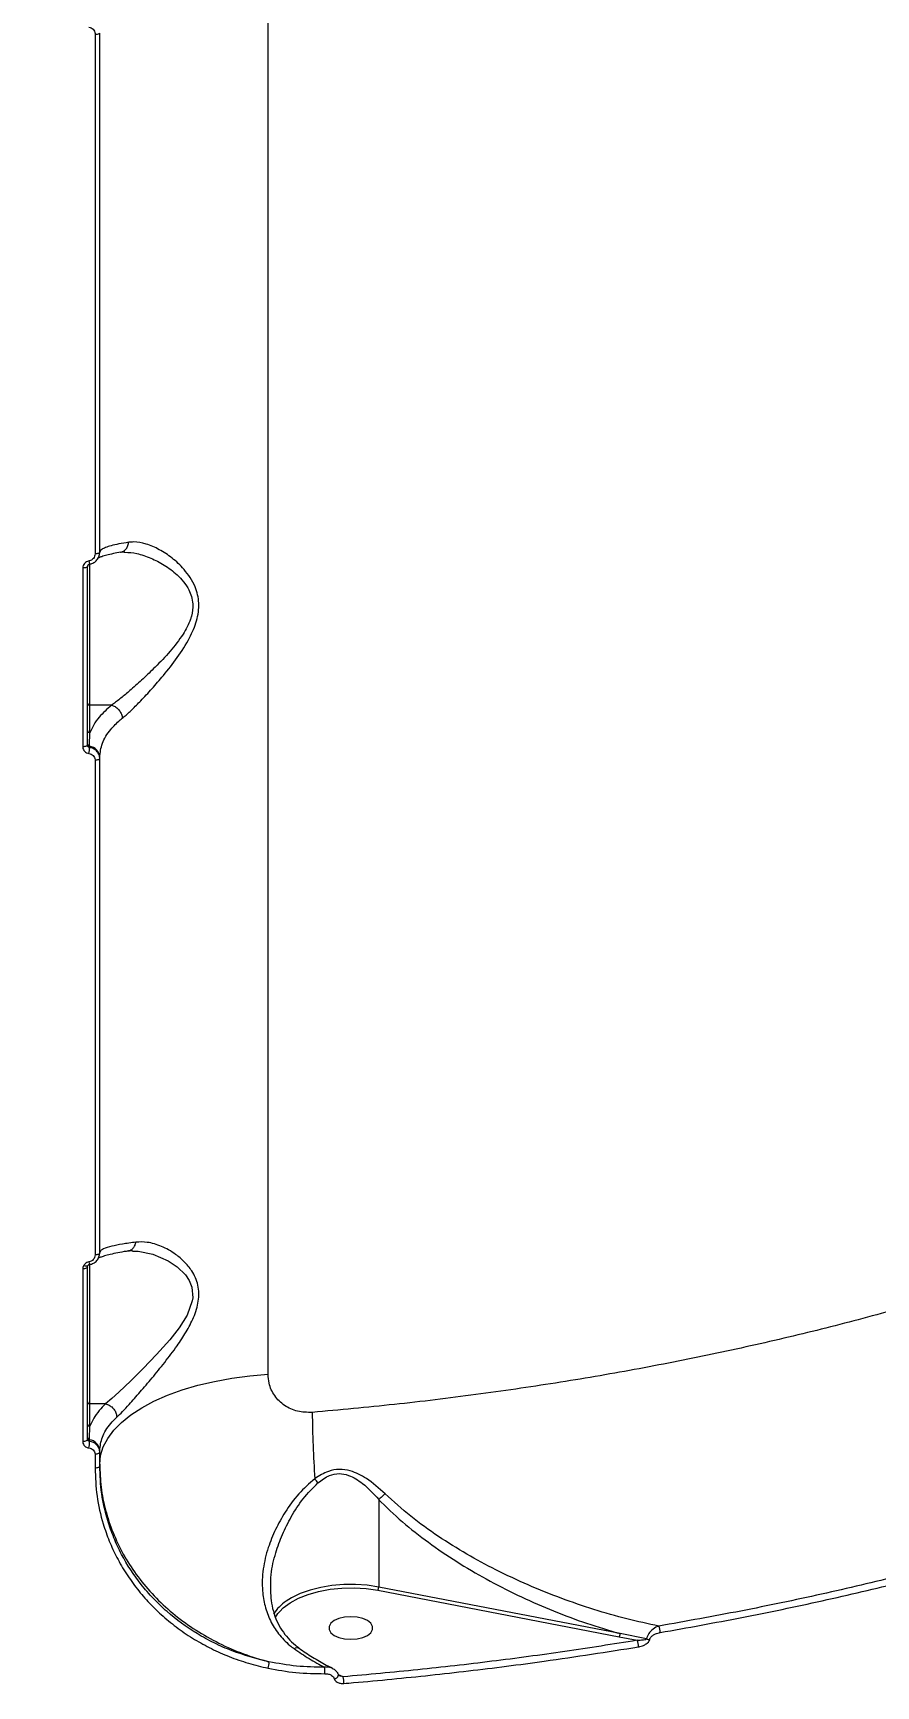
# Model space of a CAD drawing. Header units: millimetres. Extents: x -6901 to 7060, y -7557 to 6158.
# Drawn here: x 1960.5 to 2133.2, y -1751.7 to -1412.7 of the extents above; entities that cross this region are included whole.
import ezdxf

# ---------------------------------------------------------------- set-up
doc = ezdxf.new("R2010")
doc.units = ezdxf.units.MM
for name, color, linetype in [('DIKOM_ОБЪЕКТ', 7, 'Continuous'), ('DIKOM_РАЗМЕР_ЗОНА', 7, 'Continuous'), ('DIKOM_РАЗМЕР_ОБЪЕКТА', 7, 'Continuous')]:
    doc.layers.add(name, color=color, linetype=linetype)
doc.styles.add('style1', font='arial.ttf', dxfattribs={"width": 0.8})
doc.dimstyles.new('1-50', dxfattribs={"dimtxt": 300, "dimasz": 200, "dimexe": 100, "dimexo": 0, "dimgap": 100, "dimtad": 1, "dimtxsty": 'style1', "dimcen": 200, "dimclrd": 7, "dimclre": 7, "dimclrt": 7, "dimadec": 1, "dimazin": 2, "dimtfac": 1, "dimtmove": 0, "dimatfit": 2, "dimfxl": 0, "dimlwd": 25, "dimlwe": 18, "dimarcsym": 0})

# ---------------------------------------------------------------- blocks, each defined once
blk = doc.blocks.new('*D1')
at = {"layer": 'Defpoints', "color": 0, "transparency": 16777216}
for p in [(-4076.66, -462.32), (4983.51, -3127.59), (4983.51, -6854.07)]:
    blk.add_point(p, dxfattribs=at)
at = {"layer": 'DIKOM_РАЗМЕР_ОБЪЕКТА', "color": 7, "lineweight": 18, "transparency": 16777216}
for p, q in [((-4076.66, -462.32), (-4076.66, -6954.07)), ((4983.51, -3127.59), (4983.51, -6954.07))]:
    blk.add_line(p, q, dxfattribs=at)
at = {"layer": 'DIKOM_РАЗМЕР_ОБЪЕКТА', "color": 7, "lineweight": 25, "transparency": 16777216}
blk.add_line((-3876.66, -6854.07), (4783.51, -6854.07), dxfattribs=at)
at = {"layer": 'DIKOM_РАЗМЕР_ОБЪЕКТА', "color": 7, "transparency": 16777216}
for points in [[(-3876.66, -6820.74), (-3876.66, -6887.4), (-4076.66, -6854.07)], [(4783.51, -6820.74), (4783.51, -6887.4), (4983.51, -6854.07)]]:
    blk.add_solid(points, dxfattribs=at)
at = {"layer": 'DIKOM_РАЗМЕР_ОБЪЕКТА', "color": 7, "transparency": 16777216, "insert": (453.43, -6600.9), "char_height": 300, "attachment_point": 5, "style": 'style1'}
blk.add_mtext('9050', dxfattribs=at)
blk = doc.blocks.new('*D2')
at = {"layer": 'Defpoints', "color": 0, "transparency": 16777216}
for p in [(-1102.73, 4151.17), (-5819.23, -4492.42), (4721.24, -4492.42)]:
    blk.add_point(p, dxfattribs=at)
at = {"layer": 'DIKOM_РАЗМЕР_ОБЪЕКТА', "color": 7, "lineweight": 18, "transparency": 16777216}
for p, q in [((-1102.73, 4151.17), (-5919.23, 4151.17)), ((4721.24, -4492.42), (-5919.23, -4492.42))]:
    blk.add_line(p, q, dxfattribs=at)
at = {"layer": 'DIKOM_РАЗМЕР_ОБЪЕКТА', "color": 7, "lineweight": 25, "transparency": 16777216}
blk.add_line((-5819.23, 3951.17), (-5819.23, -4292.42), dxfattribs=at)
at = {"layer": 'DIKOM_РАЗМЕР_ОБЪЕКТА', "color": 7, "transparency": 16777216}
for points in [[(-5852.56, 3951.17), (-5785.89, 3951.17), (-5819.23, 4151.17)], [(-5852.56, -4292.42), (-5785.89, -4292.42), (-5819.23, -4492.42)]]:
    blk.add_solid(points, dxfattribs=at)
at = {"layer": 'DIKOM_РАЗМЕР_ОБЪЕКТА', "color": 7, "transparency": 16777216, "insert": (-6072.4, -170.63), "char_height": 300, "attachment_point": 5, "rotation": 90, "style": 'style1'}
blk.add_mtext('8650', dxfattribs=at)
blk = doc.blocks.new('*D3')
at = {"layer": 'Defpoints', "color": 0, "transparency": 16777216}
for p in [(-1553.27, 6158.28), (-6450.85, -6312.94), (5659.92, -6312.94)]:
    blk.add_point(p, dxfattribs=at)
at = {"layer": 'DIKOM_РАЗМЕР_ЗОНА', "color": 7, "lineweight": 18, "transparency": 16777216}
for p, q in [((-1553.27, 6158.28), (-6550.85, 6158.28)), ((5659.92, -6312.94), (-6550.85, -6312.94))]:
    blk.add_line(p, q, dxfattribs=at)
at = {"layer": 'DIKOM_РАЗМЕР_ЗОНА', "color": 7, "lineweight": 25, "transparency": 16777216}
blk.add_line((-6450.85, 5958.28), (-6450.85, -6112.94), dxfattribs=at)
at = {"layer": 'DIKOM_РАЗМЕР_ЗОНА', "color": 7, "transparency": 16777216}
for points in [[(-6484.18, 5958.28), (-6417.52, 5958.28), (-6450.85, 6158.28)], [(-6484.18, -6112.94), (-6417.52, -6112.94), (-6450.85, -6312.94)]]:
    blk.add_solid(points, dxfattribs=at)
at = {"layer": 'DIKOM_РАЗМЕР_ЗОНА', "color": 7, "transparency": 16777216, "insert": (-6704.02, -77.33), "char_height": 300, "attachment_point": 5, "rotation": 90, "style": 'style1'}
blk.add_mtext('12500', dxfattribs=at)
blk = doc.blocks.new('*D4')
at = {"layer": 'Defpoints', "color": 0, "transparency": 16777216}
for p in [(-5588.2, -1083.32), (7059.54, -2218.88), (7059.54, -7457.08)]:
    blk.add_point(p, dxfattribs=at)
at = {"layer": 'DIKOM_РАЗМЕР_ЗОНА', "color": 7, "lineweight": 18, "transparency": 16777216}
for p, q in [((-5588.2, -1083.32), (-5588.2, -7557.08)), ((7059.54, -2218.88), (7059.54, -7557.08))]:
    blk.add_line(p, q, dxfattribs=at)
at = {"layer": 'DIKOM_РАЗМЕР_ЗОНА', "color": 7, "lineweight": 25, "transparency": 16777216}
blk.add_line((-5388.2, -7457.08), (6859.54, -7457.08), dxfattribs=at)
at = {"layer": 'DIKOM_РАЗМЕР_ЗОНА', "color": 7, "transparency": 16777216}
for points in [[(-5388.2, -7423.74), (-5388.2, -7490.41), (-5588.2, -7457.08)], [(6859.54, -7423.74), (6859.54, -7490.41), (7059.54, -7457.08)]]:
    blk.add_solid(points, dxfattribs=at)
at = {"layer": 'DIKOM_РАЗМЕР_ЗОНА', "color": 7, "transparency": 16777216, "insert": (735.67, -7203.9), "char_height": 300, "attachment_point": 5, "style": 'style1'}
blk.add_mtext('12650', dxfattribs=at)

msp = doc.modelspace()

# ---------------------------------------------------------------- linework, layer by layer
at = {"layer": 'DIKOM_ОБЪЕКТ', "color": 7, "linetype": 'Continuous', "lineweight": 15}
for p, q in [((2008.684, -1687.754), (2008.684, -1209.096)), ((1973.222, -1412.959), (1973.222, -1519.55)), ((1974.182, -1519.239), (1974.182, -1412.736)), ((1972.099, -1521.662), (1972.098, -1521.668)), ((1972.182, -1550.58), (1972.182, -1521.556)), ((1979.199, -1519.173), (1979.357, -1519.191)), ((1970.716, -1522.437), (1970.716, -1559.104)), ((1971.682, -1558.76), (1971.682, -1522.124)), ((1972.182, -1556.212), (1972.182, -1550.58)), ((1976.587, -1550.58), (1972.182, -1550.58)), ((1972.099, -1559.24), (1972.099, -1558.992)), ((1973.222, -1561.852), (1973.222, -1663.316)), ((1974.182, -1561.507), (1974.182, -1561.228)), ((1974.182, -1662.886), (1974.182, -1561.507)), ((1970.716, -1666.16), (1970.716, -1701.6)), ((1971.682, -1701.139), (1971.682, -1665.728)), ((1972.099, -1665.288), (1972.096, -1665.294)), ((1972.182, -1693.866), (1972.182, -1665.215)), ((1972.182, -1698.437), (1972.182, -1693.866)), ((1975.378, -1693.866), (1972.182, -1693.866)), ((1972.099, -1701.538), (1972.099, -1701.21)), ((1973.222, -1704.187), (1973.222, -1707.022)), ((1974.182, -1703.724), (1974.182, -1703.446)), ((1974.182, -1706.556), (1974.182, -1703.724)), ((2031.349, -1713.451), (2031.349, -1731.404)), ((2009.226, -1732.157), (2009.239, -1731.729)), ((2031.173, -1732.073), (2080.646, -1741.64)), ((2080.822, -1740.97), (2031.349, -1731.404)), ((2080.646, -1741.64), (2084.305, -1742.339)), ((2086.225, -1742.06), (2080.822, -1740.97)), ((2024.057, -1749.826), (2023.12, -1749.424))]:
    msp.add_line(p, q, dxfattribs=at)
at = {"layer": 'DIKOM_ОБЪЕКТ', "color": 7, "linetype": 'Continuous', "lineweight": 15, "flags": 128}
for points in [[(1974.182, -1519.239), (1974.164, -1519.299), (1974.11, -1519.356), (1974.022, -1519.408), (1973.903, -1519.455), (1973.758, -1519.494), (1973.592, -1519.523), (1973.412, -1519.542), (1973.222, -1519.55)], [(1971.682, -1522.124), (1971.663, -1522.184), (1971.609, -1522.241), (1971.52, -1522.295), (1971.401, -1522.342), (1971.255, -1522.381), (1971.088, -1522.41), (1970.907, -1522.429), (1970.716, -1522.437)], [(1971.682, -1558.76), (1971.663, -1558.826), (1971.609, -1558.889), (1971.52, -1558.947), (1971.401, -1558.999), (1971.255, -1559.042), (1971.088, -1559.074), (1970.907, -1559.095), (1970.716, -1559.104)], [(1974.182, -1561.507), (1974.164, -1561.572), (1974.11, -1561.636), (1974.022, -1561.694), (1973.903, -1561.746), (1973.758, -1561.789), (1973.592, -1561.822), (1973.412, -1561.843), (1973.222, -1561.852)], [(1974.182, -1662.886), (1974.164, -1662.968), (1974.11, -1663.047), (1974.022, -1663.12), (1973.903, -1663.184), (1973.758, -1663.238), (1973.592, -1663.278), (1973.412, -1663.305), (1973.222, -1663.316)], [(1980.906, -1662.512), (1982.047, -1662.5), (1985.088, -1663.139), (1988.209, -1664.504), (1990.061, -1665.75), (1991.731, -1667.398), (1992.501, -1668.554), (1993.051, -1669.92), (1993.236, -1672.107), (1993.149, -1672.747), (1992.105, -1675.652), (1990.486, -1678.249), (1988.521, -1680.749), (1985.848, -1683.732), (1983.09, -1686.582), (1980.528, -1689.117), (1978.082, -1691.455), (1976.671, -1692.75), (1975.385, -1693.866), (1975.384, -1693.866), (1975.384, -1693.866)], [(1971.682, -1665.728), (1971.663, -1665.81), (1971.609, -1665.89), (1971.52, -1665.963), (1971.401, -1666.028), (1971.255, -1666.082), (1971.088, -1666.123), (1970.907, -1666.149), (1970.716, -1666.16)], [(1971.742, -1665.518), (1971.706, -1665.571), (1971.645, -1665.608), (1971.56, -1665.628), (1971.455, -1665.631), (1971.332, -1665.617), (1971.196, -1665.586), (1971.049, -1665.539), (1970.897, -1665.477)], [(1974.182, -1706.216), (1974.364, -1704.438), (1974.91, -1702.677), (1975.813, -1700.947), (1977.067, -1699.266), (1978.659, -1697.648), (1980.574, -1696.108), (1982.797, -1694.661), (1985.305, -1693.318), (1988.077, -1692.094), (1991.087, -1690.998), (1994.307, -1690.041), (1997.709, -1689.231), (2001.26, -1688.577), (2004.93, -1688.083), (2008.684, -1687.754)], [(1971.682, -1701.139), (1971.663, -1701.227), (1971.609, -1701.311), (1971.52, -1701.39), (1971.401, -1701.459), (1971.255, -1701.517), (1971.088, -1701.56), (1970.907, -1701.588), (1970.716, -1701.6)], [(1974.182, -1703.724), (1974.164, -1703.812), (1974.11, -1703.897), (1974.022, -1703.976), (1973.903, -1704.045), (1973.758, -1704.103), (1973.592, -1704.147), (1973.412, -1704.175), (1973.222, -1704.187)], [(1974.182, -1706.556), (1974.164, -1706.645), (1974.11, -1706.73), (1974.022, -1706.809), (1973.903, -1706.879), (1973.758, -1706.937), (1973.592, -1706.981), (1973.412, -1707.01), (1973.222, -1707.022)], [(2011.071, -1736.401), (2011.785, -1735.686), (2013.192, -1734.629), (2014.899, -1733.698), (2016.867, -1732.915), (2019.046, -1732.298), (2021.384, -1731.862), (2023.826, -1731.618), (2026.311, -1731.572), (2028.78, -1731.725), (2031.173, -1732.073)], [(2031.349, -1731.404), (2029.013, -1731.058), (2026.604, -1730.894), (2024.174, -1730.913), (2021.776, -1731.116), (2019.462, -1731.498), (2017.282, -1732.05), (2015.283, -1732.762), (2013.509, -1733.618), (2012.361, -1734.334)], [(2010.159, -1737.727), (2010.712, -1736.841), (2011.071, -1736.401)], [(2025.641, -1742.123), (2026.909, -1742.03), (2028.074, -1741.756), (2029.042, -1741.324), (2029.734, -1740.769), (2030.095, -1740.136), (2030.095, -1739.476), (2029.734, -1738.843), (2029.042, -1738.288), (2028.074, -1737.856), (2026.909, -1737.582), (2025.641, -1737.488), (2024.373, -1737.582), (2023.208, -1737.856), (2022.24, -1738.288), (2021.548, -1738.843), (2021.187, -1739.476), (2021.187, -1740.136), (2021.548, -1740.769), (2022.24, -1741.324), (2023.208, -1741.756), (2024.373, -1742.03), (2025.641, -1742.123)]]:
    msp.add_lwpolyline(points, dxfattribs=at)
at = {"layer": 'DIKOM_ОБЪЕКТ', "color": 7, "linetype": 'Continuous', "lineweight": 15}
for centre, radius, start, end in [((1973.442, -1411.728), 1.25, 259.86811, 306.26926), ((1980.494, -1519.719), 8.619, 188.5077, 193.07093), ((1972.16, -1550.102), 0.478, 182.93166, 272.65965), ((1972.16, -1555.734), 0.478, 182.93374, 272.65757), ((1972.151, -1558.526), 0.469, 182.33453, 263.63036), ((1971.838, -1561.323), 2.345, 2.33121, 83.63297), ((1964.986, -1559.125), 7.113, 349.02906, 359.07403), ((1974.703, -1664.409), 2.754, 186.86758, 198.74756), ((1972.16, -1693.388), 0.479, 182.94089, 272.64667), ((1972.16, -1697.959), 0.478, 182.92627, 272.66129), ((2263.577, -1692.99), 245.855, 180.60733, 183.77814), ((1972.151, -1700.744), 0.469, 182.33081, 263.63408), ((1965.936, -1701.636), 6.163, 348.21796, 0.91084), ((1971.838, -1703.541), 2.345, 2.33109, 83.63232), ((1980.845, -1738.226), 47.357, 36.51383, 37.81567), ((2030.038, -1731.418), 1.311, 329.97956, 0.61039), ((2016.999, -1741.357), 8.417, 123.44022, 148.47464), ((2079.511, -1740.984), 1.311, 329.98048, 0.60947), ((2086.923, -1739.987), 2.187, 251.39725, 268.85792), ((2086.082, -1740.726), 2.951, 359.80092, 26.17634), ((2081.638, -1743.653), 2.973, 359.53654, 26.21773), ((2005.915, -1747.006), 2.964, 339.21853, 5.06219), ((2015.728, -1748.768), 4.608, 354.78656, 11.47174), ((2022.15, -1749.252), 0.979, 275.982, 341.04957), ((2018.766, -1751.146), 5.453, 359.62833, 14.00532)]:
    msp.add_arc(centre, radius, start, end, dxfattribs=at)
for points, knots in [([(1971.969, -1411.504), (1972.131, -1411.544), (1972.453, -1411.626), (1972.849, -1411.938), (1973.124, -1412.353), (1973.217, -1412.717), (1973.221, -1412.921), (1973.222, -1412.959)], [0, 0, 0, 0, 0.2340639, 0.4679651, 0.7039473, 0.9448563, 1, 1, 1, 1]), ([(2338.084, -1499.302), (2338.072, -1501.827), (2338.042, -1508.058), (2336.698, -1517.973), (2334.162, -1529.004), (2330.383, -1540.043), (2325.369, -1551.054), (2319.094, -1561.995), (2311.708, -1572.615), (2303.267, -1582.885), (2293.847, -1592.785), (2283.286, -1602.49), (2271.569, -1611.956), (2258.711, -1621.144), (2245.005, -1629.845), (2230.524, -1638.041), (2215.35, -1645.727), (2199.224, -1653.035), (2182.162, -1659.922), (2164.203, -1666.355), (2146.955, -1671.806), (2130.634, -1676.391), (2115.361, -1680.237), (2099.731, -1683.736), (2083.797, -1686.873), (2067.635, -1689.635), (2051.231, -1692.018), (2034.601, -1694.052), (2023.358, -1695.081), (2017.736, -1695.596)], [0, 0, 0, 0, 0.0269366, 0.0664877, 0.1060696, 0.1456208, 0.1863272, 0.2270669, 0.2677732, 0.3071934, 0.3466444, 0.3860646, 0.4266351, 0.4672389, 0.5078093, 0.5471361, 0.5864933, 0.6258201, 0.666293, 0.7067988, 0.7472717, 0.778685, 0.8100986, 0.8417628, 0.873427, 0.9049435, 0.9364601, 0.96823, 1, 1, 1, 1]), ([(1980.121, -1517.167), (1979.431, -1517.281), (1978.045, -1517.511), (1976.48, -1517.873), (1975.304, -1518.244), (1974.392, -1518.674), (1974.26, -1518.985), (1974.182, -1519.168)], [0, 0, 0, 0, 0.1872861, 0.3765494, 0.5570068, 0.7391947, 1, 1, 1, 1]), ([(1978.441, -1519.18), (1978.53, -1519.172), (1978.857, -1519.142), (1979.357, -1518.804), (1979.846, -1518.213), (1980.044, -1517.656), (1980.106, -1517.3), (1980.116, -1517.213), (1980.121, -1517.167)], [0, 0, 0, 0, 0.1005758, 0.3716887, 0.642811, 0.9139572, 0.9543883, 1, 1, 1, 1]), ([(1978.802, -1553.246), (1978.93, -1553.14), (1979.56, -1552.615), (1980.8, -1551.476), (1982.71, -1549.564), (1984.879, -1547.24), (1987.418, -1544.297), (1990.13, -1540.868), (1992.544, -1537.104), (1993.948, -1533.869), (1994.454, -1531.441), (1994.538, -1529.631), (1994.288, -1527.9), (1993.71, -1526.113), (1992.762, -1524.355), (1991.185, -1522.301), (1989.037, -1520.303), (1986.362, -1518.564), (1983.684, -1517.423), (1981.581, -1517.032), (1980.459, -1517.136), (1980.121, -1517.167)], [0, 0, 0, 0, 0.0134558, 0.0663231, 0.1192314, 0.1832736, 0.2473508, 0.3264805, 0.4053655, 0.4678602, 0.4990972, 0.5303038, 0.561443, 0.5926224, 0.6345146, 0.6764895, 0.7480859, 0.8197617, 0.8939598, 0.9680662, 1, 1, 1, 1]), ([(1971.969, -1520.994), (1971.95, -1520.997), (1971.766, -1521.031), (1971.424, -1521.164), (1971.034, -1521.496), (1970.767, -1521.939), (1970.733, -1522.271), (1970.716, -1522.437)], [0, 0, 0, 0, 0.0278569, 0.2650184, 0.5077092, 0.7539824, 1, 1, 1, 1]), ([(1972.099, -1521.673), (1972.068, -1521.678), (1971.987, -1521.691), (1971.869, -1521.758), (1971.761, -1521.863), (1971.69, -1521.992), (1971.692, -1522.081), (1971.693, -1522.125)], [0, 0, 0, 0, 0.1140039, 0.3017425, 0.5106617, 0.762604, 1, 1, 1, 1]), ([(1973.222, -1519.55), (1973.205, -1519.716), (1973.172, -1520.048), (1972.905, -1520.492), (1972.516, -1520.824), (1972.174, -1520.957), (1971.989, -1520.99), (1971.969, -1520.994)], [0, 0, 0, 0, 0.2458052, 0.4918009, 0.7342876, 0.9715254, 1, 1, 1, 1]), ([(1972.099, -1521.662), (1972.131, -1521.656), (1972.438, -1521.601), (1973.005, -1521.378), (1973.653, -1520.822), (1974.097, -1520.078), (1974.154, -1519.519), (1974.182, -1519.239)], [0, 0, 0, 0, 0.0286317, 0.2670901, 0.5101423, 0.7556515, 1, 1, 1, 1]), ([(1978.447, -1519.218), (1977.945, -1519.31), (1976.877, -1519.506), (1975.598, -1519.811), (1974.605, -1520.104), (1973.992, -1520.336), (1973.691, -1520.496), (1973.688, -1520.498), (1973.687, -1520.499)], [0, 0, 0, 0, 0.1823443, 0.3878506, 0.5897352, 0.7599637, 0.9110568, 1, 1, 1, 1]), ([(1979.357, -1519.191), (1980.147, -1519.245), (1981.842, -1519.361), (1984.592, -1520.311), (1987.42, -1521.761), (1989.703, -1523.444), (1991.398, -1525.218), (1992.408, -1526.718), (1993.041, -1528.278), (1993.365, -1530.086), (1993.166, -1531.713), (1992.508, -1533.815), (1991.16, -1536.355), (1988.589, -1539.612), (1985.749, -1542.611), (1983.047, -1545.205), (1980.759, -1547.26), (1978.721, -1548.974), (1977.411, -1549.999), (1976.726, -1550.485), (1976.594, -1550.581), (1976.593, -1550.581)], [0, 0, 0, 0, 0.0701834, 0.1506101, 0.2253891, 0.3017926, 0.3439052, 0.3869444, 0.4167317, 0.4476653, 0.4960684, 0.5079771, 0.5704694, 0.6516124, 0.735917, 0.8038433, 0.8729311, 0.9288844, 0.985838, 0.9999661, 1, 1, 1, 1]), ([(1979.358, -1519.186), (1979.317, -1519.182), (1978.975, -1519.148), (1978.715, -1519.206), (1978.487, -1519.257)], [0, 0, 0, 0, 0.1211179, 1, 1, 1, 1]), ([(1976.587, -1550.58), (1975.694, -1551.376), (1974.243, -1552.67), (1972.892, -1554.578), (1972.419, -1555.666), (1972.182, -1556.212)], [0, 0, 0, 0, 0.4427022, 0.720176, 1, 1, 1, 1]), ([(1976.593, -1550.581), (1976.592, -1550.581), (1976.59, -1550.58), (1976.587, -1550.58), (1976.587, -1550.58)], [0, 0, 0, 0, 0.693778, 1, 1, 1, 1]), ([(1976.593, -1550.581), (1976.842, -1550.662), (1977.34, -1550.823), (1978.002, -1551.362), (1978.505, -1552.049), (1978.731, -1552.668), (1978.792, -1553.067), (1978.799, -1553.204), (1978.802, -1553.246)], [0, 0, 0, 0, 0.2204975, 0.4409839, 0.6614668, 0.8819473, 0.9635702, 1, 1, 1, 1]), ([(1974.182, -1561.228), (1974.289, -1560.277), (1974.506, -1558.349), (1976.121, -1555.781), (1977.764, -1554.103), (1978.666, -1553.358), (1978.802, -1553.246)], [0, 0, 0, 0, 0.3435021, 0.6969434, 0.9545291, 1, 1, 1, 1]), ([(1970.716, -1559.104), (1970.717, -1559.132), (1970.721, -1559.317), (1970.807, -1559.658), (1971.08, -1560.059), (1971.48, -1560.362), (1971.806, -1560.44), (1971.969, -1560.479)], [0, 0, 0, 0, 0.042596, 0.2824427, 0.5216172, 0.7607593, 1, 1, 1, 1]), ([(1972.099, -1559.24), (1972.044, -1559.228), (1971.935, -1559.203), (1971.802, -1559.098), (1971.711, -1558.957), (1971.683, -1558.836), (1971.682, -1558.77), (1971.682, -1558.76)], [0, 0, 0, 0, 0.2368858, 0.474253, 0.7137015, 0.9565588, 1, 1, 1, 1]), ([(1972.099, -1558.992), (1972.099, -1558.851), (1972.101, -1558.148), (1972.127, -1557.208), (1972.17, -1556.428), (1972.182, -1556.212)], [0, 0, 0, 0, 0.1533165, 0.7665618, 1, 1, 1, 1]), ([(1971.969, -1560.479), (1972.133, -1560.518), (1972.459, -1560.596), (1972.859, -1560.899), (1973.132, -1561.299), (1973.218, -1561.639), (1973.222, -1561.825), (1973.222, -1561.852)], [0, 0, 0, 0, 0.2393877, 0.4786888, 0.7179186, 0.95773, 1, 1, 1, 1]), ([(1974.182, -1561.507), (1974.181, -1561.461), (1974.175, -1561.157), (1974.032, -1560.597), (1973.578, -1559.938), (1972.913, -1559.438), (1972.37, -1559.306), (1972.099, -1559.24)], [0, 0, 0, 0, 0.0422521, 0.2819849, 0.5212619, 0.7606172, 1, 1, 1, 1]), ([(1981.609, -1660.673), (1980.644, -1660.808), (1978.698, -1661.081), (1976.44, -1661.554), (1975.025, -1662.012), (1974.298, -1662.444), (1974.221, -1662.689), (1974.182, -1662.812)], [0, 0, 0, 0, 0.2106499, 0.4247508, 0.6762109, 0.8374034, 1, 1, 1, 1]), ([(1977.664, -1696.603), (1978.052, -1696.222), (1978.829, -1695.459), (1980.424, -1693.736), (1982.45, -1691.454), (1984.928, -1688.534), (1987.512, -1685.368), (1989.886, -1682.205), (1991.925, -1679.129), (1993.536, -1676.075), (1994.404, -1673.324), (1994.536, -1671.102), (1994.337, -1669.469), (1993.829, -1667.948), (1992.923, -1666.281), (1991.555, -1664.633), (1989.445, -1662.876), (1986.86, -1661.446), (1984.06, -1660.595), (1982.376, -1660.649), (1981.609, -1660.673)], [0, 0, 0, 0, 0.0450802, 0.0901826, 0.1588891, 0.2276837, 0.2984037, 0.3691129, 0.4250476, 0.4808188, 0.5408186, 0.5713834, 0.6019542, 0.6344661, 0.6670298, 0.7198463, 0.7727699, 0.8528827, 0.9329861, 1, 1, 1, 1]), ([(1979.988, -1662.47), (1980.081, -1662.462), (1980.406, -1662.435), (1980.897, -1662.096), (1981.353, -1661.528), (1981.547, -1661.003), (1981.601, -1660.719), (1981.609, -1660.673)], [0, 0, 0, 0, 0.1162, 0.4048984, 0.6936148, 0.9507699, 1, 1, 1, 1]), ([(1973.222, -1663.316), (1973.205, -1663.484), (1973.169, -1663.82), (1972.888, -1664.264), (1972.478, -1664.603), (1972.137, -1664.693), (1971.969, -1664.738)], [0, 0, 0, 0, 0.2566136, 0.5136548, 0.76122, 1, 1, 1, 1]), ([(1972.099, -1665.288), (1972.376, -1665.213), (1972.94, -1665.062), (1973.621, -1664.493), (1974.092, -1663.743), (1974.152, -1663.171), (1974.182, -1662.886)], [0, 0, 0, 0, 0.2425061, 0.4917043, 0.7472645, 1, 1, 1, 1]), ([(1979.993, -1662.511), (1979.726, -1662.552), (1978.779, -1662.696), (1977.433, -1662.956), (1975.974, -1663.284), (1974.902, -1663.589), (1974.199, -1663.841), (1973.981, -1663.948), (1973.893, -1663.992)], [0, 0, 0, 0, 0.0821098, 0.290127, 0.4974243, 0.7020418, 0.8789646, 1, 1, 1, 1]), ([(1980.907, -1662.473), (1980.606, -1662.458), (1980.265, -1662.441), (1979.987, -1662.513), (1979.955, -1662.522)], [0, 0, 0, 0, 0.8832186, 1, 1, 1, 1]), ([(1970.897, -1665.477), (1970.865, -1665.539), (1970.754, -1665.754), (1970.732, -1665.991), (1970.716, -1666.16)], [0, 0, 0, 0, 0.2879605, 1, 1, 1, 1]), ([(1971.969, -1664.738), (1971.812, -1664.779), (1971.498, -1664.862), (1971.126, -1665.137), (1970.969, -1665.37), (1970.897, -1665.477)], [0, 0, 0, 0, 0.3509465, 0.7014071, 1, 1, 1, 1]), ([(1971.682, -1665.728), (1971.687, -1665.677), (1971.693, -1665.606), (1971.731, -1665.537), (1971.742, -1665.518)], [0, 0, 0, 0, 0.7206387, 1, 1, 1, 1]), ([(1972.096, -1665.297), (1972.074, -1665.301), (1972.006, -1665.311), (1971.903, -1665.357), (1971.793, -1665.451), (1971.755, -1665.479), (1971.729, -1665.544), (1971.729, -1665.544)], [0, 0, 0, 0, 0.1199006, 0.3576972, 0.633407, 0.9997759, 1, 1, 1, 1]), ([(2017.736, -1695.596), (2016.715, -1695.586), (2014.657, -1695.565), (2011.927, -1694.28), (2009.896, -1692.251), (2008.836, -1689.942), (2008.727, -1688.379), (2008.684, -1687.754)], [0, 0, 0, 0, 0.209908, 0.4228949, 0.6382596, 0.8553552, 1, 1, 1, 1]), ([(1975.378, -1693.866), (1974.928, -1694.32), (1973.978, -1695.281), (1972.888, -1696.811), (1972.418, -1697.893), (1972.182, -1698.437)], [0, 0, 0, 0, 0.3093536, 0.653215, 1, 1, 1, 1]), ([(1975.384, -1693.866), (1975.383, -1693.866), (1975.381, -1693.866), (1975.379, -1693.866), (1975.378, -1693.866)], [0, 0, 0, 0, 0.8019242, 1, 1, 1, 1]), ([(1975.384, -1693.866), (1975.641, -1693.94), (1976.154, -1694.088), (1976.837, -1694.608), (1977.356, -1695.282), (1977.606, -1695.94), (1977.664, -1696.382), (1977.664, -1696.562), (1977.664, -1696.603)], [0, 0, 0, 0, 0.2123505, 0.4246935, 0.6370309, 0.849371, 0.9654987, 1, 1, 1, 1]), ([(1974.182, -1703.446), (1974.291, -1702.516), (1974.513, -1700.63), (1975.942, -1698.339), (1977.241, -1697.03), (1977.664, -1696.603)], [0, 0, 0, 0, 0.395874, 0.8032261, 1, 1, 1, 1]), ([(1972.099, -1701.538), (1972.044, -1701.528), (1971.935, -1701.508), (1971.801, -1701.421), (1971.711, -1701.302), (1971.683, -1701.201), (1971.682, -1701.146), (1971.682, -1701.139)], [0, 0, 0, 0, 0.2402426, 0.4811306, 0.7223448, 0.9629401, 1, 1, 1, 1]), ([(1972.099, -1701.21), (1972.099, -1701.07), (1972.101, -1700.366), (1972.127, -1699.428), (1972.17, -1698.65), (1972.182, -1698.437)], [0, 0, 0, 0, 0.153661, 0.7682963, 1, 1, 1, 1]), ([(1974.182, -1703.724), (1974.181, -1703.685), (1974.176, -1703.396), (1974.038, -1702.857), (1973.584, -1702.216), (1972.917, -1701.73), (1972.371, -1701.602), (1972.099, -1701.538)], [0, 0, 0, 0, 0.0372389, 0.278112, 0.5188693, 0.7593857, 1, 1, 1, 1]), ([(1970.716, -1701.6), (1970.717, -1701.623), (1970.72, -1701.795), (1970.803, -1702.116), (1971.076, -1702.496), (1971.477, -1702.784), (1971.805, -1702.858), (1971.969, -1702.895)], [0, 0, 0, 0, 0.0372327, 0.2778845, 0.5185902, 0.7592282, 1, 1, 1, 1]), ([(1971.969, -1702.895), (1972.134, -1702.932), (1972.462, -1703.006), (1972.863, -1703.292), (1973.136, -1703.672), (1973.219, -1703.992), (1973.222, -1704.164), (1973.222, -1704.187)], [0, 0, 0, 0, 0.240744, 0.4813425, 0.7220788, 0.9628223, 1, 1, 1, 1]), ([(1973.222, -1707.022), (1973.303, -1708.944), (1973.464, -1712.821), (1974.621, -1717.815), (1976.093, -1721.995), (1977.674, -1725.414), (1979.597, -1728.718), (1981.839, -1731.851), (1984.357, -1734.761), (1987.151, -1737.46), (1990.232, -1739.943), (1993.554, -1742.164), (1997.055, -1744.088), (2000.74, -1745.722), (2004.614, -1747.088), (2007.329, -1747.735), (2008.686, -1748.058)], [0, 0, 0, 0, 0.1013036, 0.2043251, 0.2695469, 0.3347699, 0.4018762, 0.468984, 0.5343953, 0.5998072, 0.66713, 0.7344528, 0.7998919, 0.8653309, 0.9326651, 1, 1, 1, 1]), ([(1974.182, -1706.216), (1974.241, -1707.799), (1974.359, -1710.965), (1975.3, -1715.664), (1976.813, -1720.259), (1978.926, -1724.687), (1981.6, -1728.894), (1984.831, -1732.813), (1988.564, -1736.401), (1992.754, -1739.609), (1997.363, -1742.377), (2002.322, -1744.678), (2006.227, -1746.034), (2008.442, -1746.63), (2008.867, -1746.745)], [0, 0, 0, 0, 0.0874428, 0.1748871, 0.2633132, 0.3520181, 0.4404468, 0.5297498, 0.6193389, 0.7086415, 0.7985501, 0.8887511, 0.9786595, 1, 1, 1, 1]), ([(2008.867, -1746.745), (2006.302, -1746.08), (2002.417, -1745.073), (1997.593, -1742.913), (1993.001, -1740.408), (1988.818, -1737.344), (1985.145, -1733.818), (1981.842, -1730.007), (1979.115, -1725.807), (1977.026, -1721.33), (1975.568, -1717.198), (1974.423, -1712.272), (1974.263, -1708.472), (1974.182, -1706.556)], [0, 0, 0, 0, 0.1307419, 0.1980635, 0.2653848, 0.3961159, 0.4634503, 0.5307839, 0.6611982, 0.7283469, 0.7954951, 0.8968899, 1, 1, 1, 1]), ([(2032.65, -1712.274), (2031.421, -1711.165), (2029.732, -1709.641), (2027.249, -1708.218), (2025.413, -1707.485), (2023.289, -1707.165), (2020.697, -1707.616), (2019.151, -1708.614), (2018.257, -1709.19)], [0, 0, 0, 0, 0.303071, 0.4164264, 0.5295171, 0.6687574, 0.8085427, 1, 1, 1, 1]), ([(2018.907, -1710.048), (2019.666, -1709.466), (2020.962, -1708.474), (2023.256, -1708.024), (2025.108, -1708.404), (2026.687, -1709.192), (2028.848, -1710.723), (2030.331, -1712.271), (2031.351, -1713.442), (2031.352, -1713.443)], [0, 0, 0, 0, 0.1886177, 0.32167, 0.4555538, 0.5677468, 0.6831215, 0.9996828, 1, 1, 1, 1]), ([(2018.257, -1709.19), (2017.123, -1710.197), (2014.814, -1712.247), (2012.216, -1715.869), (2010.13, -1719.585), (2008.556, -1723.498), (2007.545, -1727.753), (2007.386, -1731.796), (2007.965, -1735.354), (2009.054, -1738.328), (2010.761, -1741.065), (2012.526, -1742.914), (2013.723, -1743.82), (2014.013, -1744.04)], [0, 0, 0, 0, 0.1053252, 0.214548, 0.3102862, 0.4080602, 0.5195927, 0.6352767, 0.7180655, 0.8031651, 0.8862428, 0.9724041, 1, 1, 1, 1]), ([(2009.239, -1731.729), (2009.24, -1730.759), (2009.241, -1728.322), (2010.133, -1724.575), (2011.548, -1720.621), (2013.435, -1716.905), (2015.745, -1713.214), (2017.854, -1711.102), (2018.907, -1710.048)], [0, 0, 0, 0, 0.1257116, 0.3161072, 0.4793108, 0.6425499, 0.8215651, 1, 1, 1, 1]), ([(2031.352, -1713.443), (2031.351, -1713.444), (2031.349, -1713.446), (2031.349, -1713.449), (2031.349, -1713.451), (2031.349, -1713.451)], [0, 0, 0, 0, 0.342505, 0.8205287, 1, 1, 1, 1]), ([(2031.349, -1713.451), (2031.521, -1713.63), (2033.254, -1715.424), (2036.781, -1718.648), (2042.234, -1722.858), (2048.04, -1726.722), (2054.193, -1730.277), (2060.575, -1733.494), (2067.19, -1736.373), (2073.944, -1738.917), (2078.529, -1740.286), (2080.822, -1740.97)], [0, 0, 0, 0, 0.012974, 0.1306092, 0.2483381, 0.370448, 0.4925894, 0.618292, 0.7440048, 0.8720022, 1, 1, 1, 1]), ([(2032.65, -1712.274), (2032.62, -1712.304), (2032.404, -1712.517), (2031.946, -1712.949), (2031.56, -1713.27), (2031.352, -1713.443)], [0, 0, 0, 0, 0.069976, 0.4978355, 1, 1, 1, 1]), ([(2088.731, -1739.424), (2086.562, -1738.955), (2082.118, -1737.993), (2075.438, -1736.067), (2068.676, -1733.753), (2061.97, -1731.048), (2055.511, -1728.017), (2049.359, -1724.702), (2043.506, -1721.053), (2037.818, -1717), (2034.372, -1713.849), (2032.65, -1712.274)], [0, 0, 0, 0, 0.1079569, 0.2212637, 0.3345715, 0.4497835, 0.5649864, 0.672071, 0.7791293, 0.8896208, 1, 1, 1, 1]), ([(2154.016, -1724.936), (2148.772, -1726.341), (2138.286, -1729.151), (2122.092, -1732.928), (2105.602, -1736.408), (2094.355, -1738.419), (2088.731, -1739.424)], [0, 0, 0, 0, 0.2490973, 0.498195, 0.7490973, 1, 1, 1, 1]), ([(2089.033, -1740.736), (2094.63, -1739.736), (2105.822, -1737.736), (2122.313, -1734.261), (2138.586, -1730.469), (2149.173, -1727.633), (2154.467, -1726.215)], [0, 0, 0, 0, 0.2490971, 0.4981934, 0.7490964, 1, 1, 1, 1]), ([(2009.167, -1732.142), (2009.196, -1732.823), (2009.258, -1734.275), (2009.713, -1736.381), (2010.451, -1738.429), (2011.467, -1740.282), (2012.753, -1741.924), (2013.933, -1743.12), (2014.761, -1743.689), (2014.997, -1743.852)], [0, 0, 0, 0, 0.147921, 0.3153688, 0.4784172, 0.6368019, 0.789916, 0.9400843, 1, 1, 1, 1]), ([(2086.225, -1742.06), (2086.208, -1742.082), (2086.174, -1742.124), (2086.055, -1742.188), (2085.799, -1742.271), (2085.272, -1742.345), (2084.742, -1742.358), (2084.38, -1742.342), (2084.305, -1742.339)], [0, 0, 0, 0, 0.0461215, 0.0901427, 0.2101273, 0.4598253, 0.8891843, 1, 1, 1, 1]), ([(2084.611, -1743.677), (2084.699, -1743.66), (2085.134, -1743.58), (2085.793, -1743.342), (2086.408, -1742.921), (2086.753, -1742.537), (2086.837, -1742.295), (2086.879, -1742.174)], [0, 0, 0, 0, 0.0950939, 0.4719648, 0.7157787, 0.8572412, 1, 1, 1, 1]), ([(2088.731, -1739.424), (2088.64, -1739.458), (2088.163, -1739.637), (2087.423, -1740.101), (2086.75, -1740.835), (2086.37, -1741.478), (2086.275, -1741.862), (2086.225, -1742.06)], [0, 0, 0, 0, 0.0825427, 0.4350692, 0.6772448, 0.8330029, 1, 1, 1, 1]), ([(2086.879, -1742.174), (2086.92, -1742.056), (2087.001, -1741.82), (2087.334, -1741.453), (2087.923, -1741.052), (2088.545, -1740.829), (2088.955, -1740.751), (2089.033, -1740.736)], [0, 0, 0, 0, 0.1456017, 0.2899714, 0.5321021, 0.9098136, 1, 1, 1, 1]), ([(2014.013, -1744.04), (2014.041, -1744.023), (2014.153, -1743.956), (2014.427, -1743.827), (2014.755, -1743.753), (2014.899, -1743.866), (2014.956, -1743.911)], [0, 0, 0, 0, 0.0693641, 0.2759685, 0.7123543, 1, 1, 1, 1]), ([(2014.013, -1744.04), (2015.035, -1744.746), (2017.087, -1746.165), (2019.189, -1747.287), (2020.244, -1747.851)], [0, 0, 0, 0, 0.497868, 1, 1, 1, 1]), ([(2014.968, -1743.875), (2014.991, -1743.894), (2015.921, -1744.613), (2017.81, -1745.811), (2020.073, -1747.181), (2021.411, -1747.813), (2021.808, -1748.001)], [0, 0, 0, 0, 0.0107307, 0.4189126, 0.8270855, 1, 1, 1, 1]), ([(2084.305, -1742.339), (2079.38, -1743.124), (2069.53, -1744.695), (2054.525, -1746.691), (2039.376, -1748.445), (2029.164, -1749.366), (2024.057, -1749.826)], [0, 0, 0, 0, 0.2493137, 0.4986283, 0.7493139, 1, 1, 1, 1]), ([(2024.219, -1751.181), (2024.877, -1751.125), (2028.166, -1750.844), (2036.698, -1750.057), (2049.761, -1748.65), (2066.656, -1746.508), (2078.188, -1744.69), (2084.611, -1743.677)], [0, 0, 0, 0, 0.0321659, 0.1608353, 0.4182085, 0.6759573, 1, 1, 1, 1]), ([(2008.686, -1748.058), (2010.581, -1748.406), (2014.398, -1749.107), (2018.335, -1749.16), (2020.317, -1749.186)], [0, 0, 0, 0, 0.4964929, 1, 1, 1, 1]), ([(2020.244, -1747.851), (2018.332, -1747.826), (2014.481, -1747.775), (2010.747, -1747.09), (2008.867, -1746.745)], [0, 0, 0, 0, 0.4964825, 1, 1, 1, 1]), ([(2021.78, -1748.066), (2021.592, -1747.977), (2021.139, -1747.764), (2020.574, -1747.819), (2020.244, -1747.851)], [0, 0, 0, 0, 0.415945, 1, 1, 1, 1]), ([(2021.8, -1748.066), (2021.946, -1748.131), (2022.327, -1748.302), (2022.763, -1748.787), (2023.049, -1749.24), (2023.062, -1749.493), (2023.062, -1749.507)], [0, 0, 0, 0, 0.238088, 0.6202609, 0.9793827, 1, 1, 1, 1]), ([(2020.317, -1749.186), (2020.566, -1749.199), (2021.059, -1749.226), (2021.659, -1749.47), (2022.089, -1749.81), (2022.199, -1750.091), (2022.252, -1750.226)], [0, 0, 0, 0, 0.2974588, 0.5890454, 0.8028378, 1, 1, 1, 1]), ([(2022.252, -1750.226), (2022.261, -1750.26), (2022.303, -1750.413), (2022.475, -1750.683), (2022.879, -1750.984), (2023.485, -1751.191), (2023.968, -1751.184), (2024.219, -1751.181)], [0, 0, 0, 0, 0.0490806, 0.2179017, 0.4266577, 0.7022433, 1, 1, 1, 1]), ([(2023.06, -1749.481), (2023.06, -1749.479), (2023.055, -1749.465), (2023.08, -1749.503), (2023.149, -1749.552), (2023.218, -1749.579), (2023.244, -1749.589)], [0, 0, 0, 0, 0.0715267, 0.4240642, 0.7839669, 1, 1, 1, 1]), ([(2024.057, -1749.826), (2023.889, -1749.793), (2023.614, -1749.74), (2023.349, -1749.63), (2023.245, -1749.587)], [0, 0, 0, 0, 0.6096793, 1, 1, 1, 1])]:
    msp.add_open_spline(points, degree=3, knots=knots, dxfattribs=at)

# ---------------------------------------------------------------- dimensions: what is measured, and where the dimension line sits
at = {"layer": 'DIKOM_РАЗМЕР_ЗОНА'}
dim = msp.add_linear_dim(base=(-6450.85, -6312.937), p1=(-1553.272, 6158.285), p2=(5659.925, -6312.937), angle=90, text='12500', dimstyle='1-50', dxfattribs=at)
dim.commit()
dim.dimension.update_dxf_attribs({"geometry": '*D3', "text_midpoint": (-6450.85, -77.326), "dimtype": 160})
dim = msp.add_linear_dim(base=(7059.538, -7457.077), p1=(-5588.199, -1083.325), p2=(7059.538, -2218.883), text='12650', dimstyle='1-50', dxfattribs=at)
dim.commit()
dim.dimension.update_dxf_attribs({"geometry": '*D4', "text_midpoint": (735.669, -7457.077), "dimtype": 160})
at = {"layer": 'DIKOM_РАЗМЕР_ОБЪЕКТА'}
dim = msp.add_linear_dim(base=(-5819.225, -4492.425), p1=(-1102.732, 4151.169), p2=(4721.24, -4492.425), angle=90, text='8650', dimstyle='1-50', dxfattribs=at)
dim.commit()
dim.dimension.update_dxf_attribs({"geometry": '*D2', "text_midpoint": (-5819.225, -170.628), "dimtype": 160})
dim = msp.add_linear_dim(base=(4983.514, -6854.07), p1=(-4076.663, -462.325), p2=(4983.514, -3127.595), text='9050', dimstyle='1-50', dxfattribs=at)
dim.commit()
dim.dimension.update_dxf_attribs({"geometry": '*D1', "text_midpoint": (453.425, -6854.07), "dimtype": 160})

doc.saveas('drawing.dxf')
